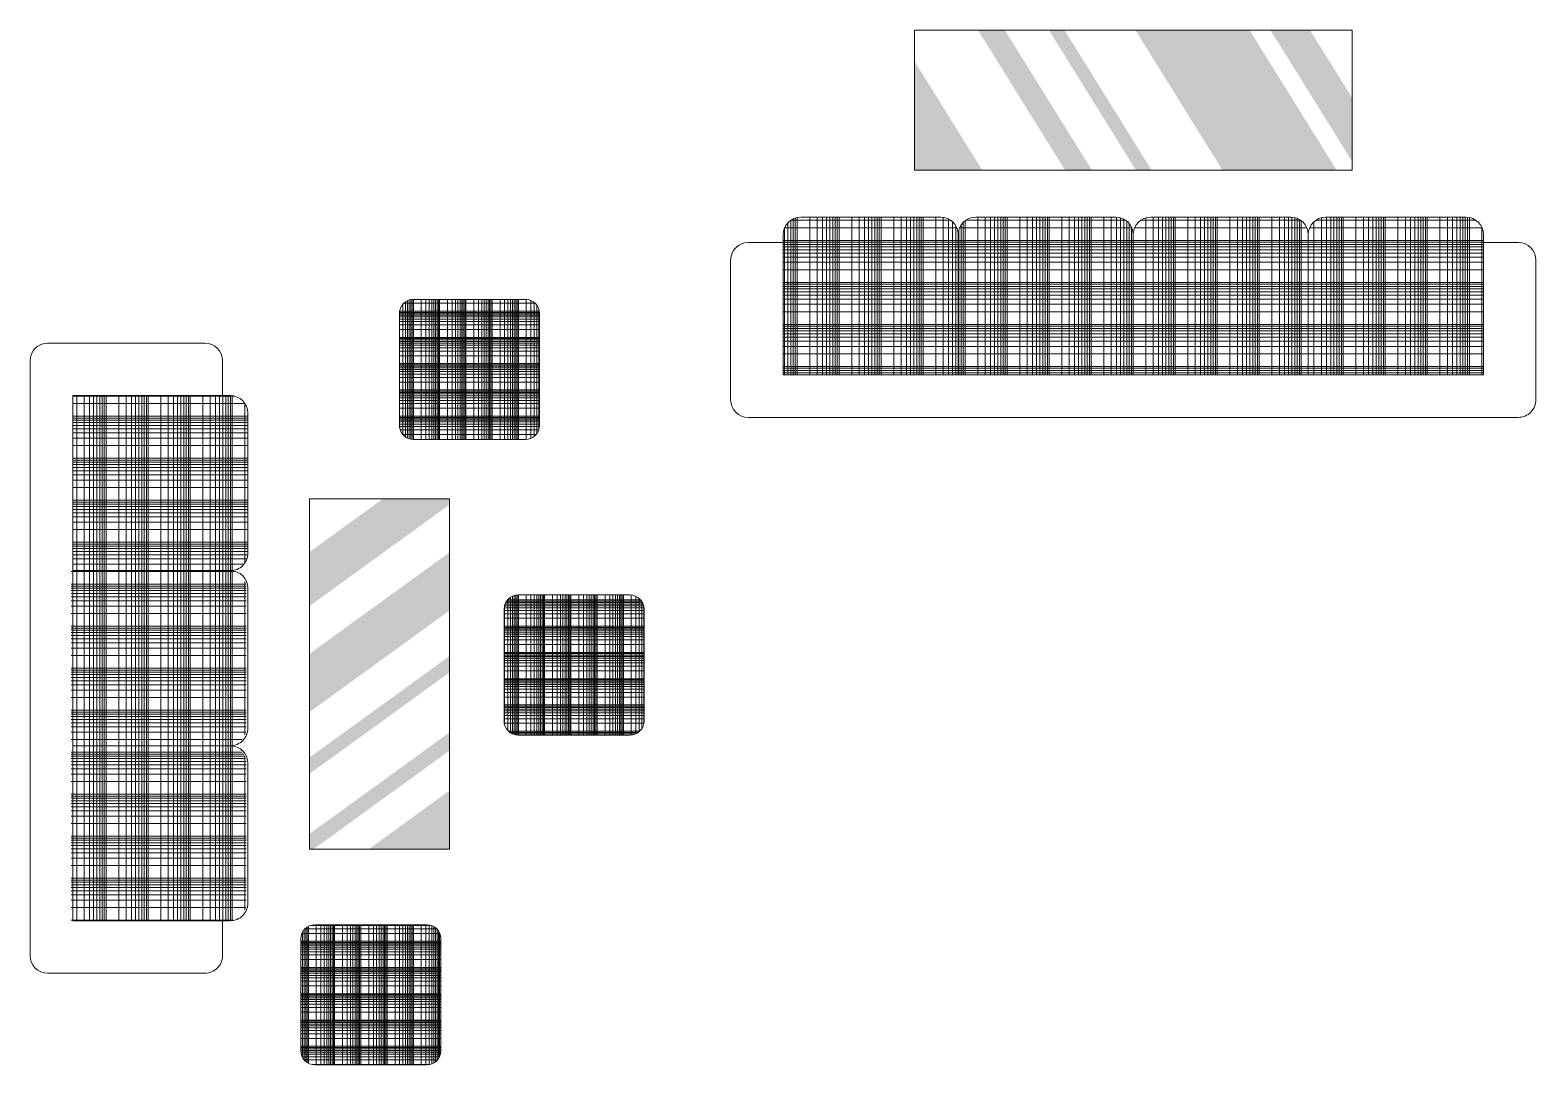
# Model space of a CAD drawing. Header units: millimetres. Extents: x -37049 to 129367, y 25385 to 90033.
# Drawn here: x 30609 to 34910, y 25784 to 28740 of the extents above; entities that cross this region are included whole.
import ezdxf

# ---------------------------------------------------------------- set-up
doc = ezdxf.new("R2010")
doc.units = ezdxf.units.MM
doc.header["$MEASUREMENT"] = 0
doc.layers.add('NTHAY1', color=61, linetype='Continuous', lineweight=25)
doc.layers.add('NVDUNG', color=143, linetype='Continuous', lineweight=13)
pattern_1 = [(360, (-30613.87, -26002.54), (3e-12, 120), []), (360, (-30613.87, -25966.42), (3e-12, 120), []), (360, (-30613.87, -25945.29), (3e-12, 120), []), (360, (-30613.87, -25930.29), (3e-12, 120), []), (360, (-30613.87, -25918.66), (3e-12, 120), []), (360, (-30613.87, -25909.16), (3e-12, 120), []), (360, (-30613.87, -25901.13), (3e-12, 120), []), (360, (-30613.87, -25894.17), (3e-12, 120), []), (360, (-30613.87, -25888.03), (3e-12, 120), []), (90, (-30613.87, -26002.54), (-120, 3e-12), []), (90, (-30577.75, -26002.54), (-120, 3e-12), []), (90, (-30556.62, -26002.54), (-120, 3e-12), []), (90, (-30541.63, -26002.54), (-120, 3e-12), []), (90, (-30530, -26002.54), (-120, 3e-12), []), (90, (-30520.5, -26002.54), (-120, 3e-12), []), (90, (-30512.46, -26002.54), (-120, 3e-12), []), (90, (-30505.5, -26002.54), (-120, 3e-12), []), (90, (-30499.36, -26002.54), (-120, 3e-12), [])]
pattern_2 = [(360, (-32600.08, -27540.5), (3e-12, 120), []), (360, (-32600.08, -27504.37), (3e-12, 120), []), (360, (-32600.08, -27483.24), (3e-12, 120), []), (360, (-32600.08, -27468.25), (3e-12, 120), []), (360, (-32600.08, -27456.62), (3e-12, 120), []), (360, (-32600.08, -27447.12), (3e-12, 120), []), (360, (-32600.08, -27439.08), (3e-12, 120), []), (360, (-32600.08, -27432.13), (3e-12, 120), []), (360, (-32600.08, -27425.99), (3e-12, 120), []), (90, (-32600.08, -27540.5), (-120, 3e-12), []), (90, (-32563.96, -27540.5), (-120, 3e-12), []), (90, (-32542.82, -27540.5), (-120, 3e-12), []), (90, (-32527.83, -27540.5), (-120, 3e-12), []), (90, (-32516.2, -27540.5), (-120, 3e-12), []), (90, (-32506.7, -27540.5), (-120, 3e-12), []), (90, (-32498.67, -27540.5), (-120, 3e-12), []), (90, (-32491.71, -27540.5), (-120, 3e-12), []), (90, (-32485.57, -27540.5), (-120, 3e-12), [])]

# ---------------------------------------------------------------- blocks, each defined once
blk = doc.blocks.new('A$C50E55BB1')
at = {"layer": 'NVDUNG'}
h = blk.add_hatch(color=256, dxfattribs=at)
h.paths.add_polyline_path([(193.3, 0), (0, 0), (0, 310.9)])
h.paths.add_polyline_path([(506.6, 0), (429.8, 0), (181.2, 400), (257.9, 400)])
h.paths.add_polyline_path([(383.7, 400), (428.4, 400), (677.1, 0), (632.3, 0)])
h.paths.add_polyline_path([(957, 400), (1205.7, 0), (879.6, 0), (630.9, 400)])
h.paths.add_polyline_path([(1016.7, 400), (1129.6, 400), (1250, 206.4), (1250, 24.7)])
for p, q in [((0, 400), (0, 0)), ((1250, 400), (0, 400)), ((1250, 0), (1250, 400)), ((0, 0), (1250, 0))]:
    blk.add_line(p, q, dxfattribs=at)
blk = doc.blocks.new('A$C66F27AD1')
at = {"layer": 'NVDUNG'}
h = blk.add_hatch(color=256, dxfattribs=at)
h.paths.add_polyline_path([(166.6, 400), (0, 400), (0, 170.1)])
h.paths.add_polyline_path([(332.8, 400), (280.9, 400), (0, 12.4), (0, 0), (43, 0)])
h.paths.add_polyline_path([(551, 400), (504.3, 400), (214.4, 0), (261.1, 0)])
h.paths.add_polyline_path([(847.2, 400), (680.9, 400), (391, 0), (557.3, 0)])
h.paths.add_polyline_path([(1000, 209.5), (1000, 400), (983.6, 400), (693.7, 0), (848.2, 0)])
for p, q in [((0, 400), (1000, 400)), ((0, 0), (0, 400)), ((1000, 400), (1000, 0)), ((1000, 0), (0, 0))]:
    blk.add_line(p, q, dxfattribs=at)
blk = doc.blocks.new('A$C0EF20BC7')
at = {"layer": 'NVDUNG', "lineweight": 0, "ltscale": 100}
h = blk.add_hatch(dxfattribs=at)
h.set_pattern_fill('LOG-LOG', color=147, scale=120, style=0, pattern_type=2)
h.set_pattern_definition(pattern_1)
edge = h.paths.add_edge_path()
edge.add_ellipse((572, 1600.1), major_axis=(-35.4, 35.4), ratio=1, start_angle=225, end_angle=315)
edge.add_line((572, 1650.1), (121.8, 1650.1))
edge.add_line((121.8, 1650.1), (121.8, 1150.1))
edge.add_line((121.8, 1150.1), (572, 1150.1))
edge.add_ellipse((572, 1200.1), major_axis=(-35.4, -35.4), ratio=1, start_angle=45, end_angle=135)
edge.add_line((622, 1200.1), (622, 1600.1))
h = blk.add_hatch(dxfattribs=at)
h.set_pattern_fill('LOG-LOG', color=147, scale=120, style=0, pattern_type=2)
h.set_pattern_definition(pattern_1)
edge = h.paths.add_edge_path()
edge.add_ellipse((567.3, 1100.1), major_axis=(-35.4, -35.4), ratio=1, start_angle=135, end_angle=225)
edge.add_line((567.3, 1150.1), (117.1, 1150.1))
edge.add_line((117.1, 1150.1), (117.1, 650.1))
edge.add_line((117.1, 650.1), (567.3, 650.1))
edge.add_ellipse((567.3, 700.1), major_axis=(-35.4, 35.4), ratio=1, start_angle=135, end_angle=225)
edge.add_line((617.3, 700.1), (617.3, 1100.1))
h = blk.add_hatch(dxfattribs=at)
h.set_pattern_fill('LOG-LOG', color=147, scale=120, style=0, pattern_type=2)
h.set_pattern_definition(pattern_1)
edge = h.paths.add_edge_path()
edge.add_ellipse((567.3, 600.1), major_axis=(-35.4, -35.4), ratio=1, start_angle=135, end_angle=225)
edge.add_line((567.3, 650.1), (117.1, 650.1))
edge.add_line((117.1, 650.1), (117.1, 150.1))
edge.add_line((117.1, 150.1), (567.3, 150.1))
edge.add_ellipse((567.3, 200.1), major_axis=(-35.4, 35.4), ratio=1, start_angle=135, end_angle=225)
edge.add_line((617.3, 200.1), (617.3, 600.1))
at = {"layer": 'NVDUNG'}
for p, q in [((499.4, 1800.2), (50, 1800.2)), ((0, 50), (0, 1750.2)), ((549.4, 1750.2), (549.4, 1650.1)), ((572, 1650.1), (121.8, 1650.1)), ((121.8, 1650.1), (121.8, 150.1)), ((622, 1200.1), (622, 1600.1)), ((572, 1150.1), (121.8, 1150.1)), ((622, 700.1), (622, 1100.1)), ((121.8, 650.1), (572, 650.1)), ((121.8, 650.1), (572, 650.1)), ((622, 600.1), (622, 200.1)), ((572, 150.1), (121.8, 150.1)), ((549.4, 50), (549.4, 150.1)), ((499.4, 0), (50, 0))]:
    blk.add_line(p, q, dxfattribs=at)
for centre, start, end in [((50, 1750.2), 90, 180), ((499.4, 1750.2), 0, 90), ((572, 1600.1), 0, 90), ((572, 1200.1), 270, 0), ((572, 1100.1), 0, 90), ((572, 700.1), 270, 0), ((572, 600.1), 0, 90), ((572, 200.1), 270, 0), ((50, 50), 180, 270), ((499.4, 50), 270, 0)]:
    blk.add_arc(centre, 50, start, end, dxfattribs=at)
blk = doc.blocks.new('A$C49777F8A')
at = {"layer": 'NVDUNG', "lineweight": 0, "ltscale": 100}
h = blk.add_hatch(dxfattribs=at)
h.set_pattern_fill('LOG-LOG', color=147, scale=75, style=0, pattern_type=2)
h.set_pattern_definition([(360, (-31371.55, -25762.7), (2e-12, 75), []), (360, (-31371.55, -25740.125), (2e-12, 75), []), (360, (-31371.55, -25726.92), (2e-12, 75), []), (360, (-31371.55, -25717.55), (2e-12, 75), []), (360, (-31371.55, -25710.28), (2e-12, 75), []), (360, (-31371.55, -25704.34), (2e-12, 75), []), (360, (-31371.55, -25699.32), (2e-12, 75), []), (360, (-31371.55, -25694.97), (2e-12, 75), []), (360, (-31371.55, -25691.134), (2e-12, 75), []), (90, (-31371.55, -25762.7), (-75, 2e-12), []), (90, (-31348.976, -25762.7), (-75, 2e-12), []), (90, (-31335.77, -25762.7), (-75, 2e-12), []), (90, (-31326.4, -25762.7), (-75, 2e-12), []), (90, (-31319.13, -25762.7), (-75, 2e-12), []), (90, (-31313.19, -25762.7), (-75, 2e-12), []), (90, (-31308.17, -25762.7), (-75, 2e-12), []), (90, (-31303.82, -25762.7), (-75, 2e-12), []), (90, (-31299.985, -25762.7), (-75, 2e-12), [])])
edge = h.paths.add_edge_path()
edge.add_ellipse((40, 40), major_axis=(28.3, 28.3), ratio=1, start_angle=135, end_angle=225)
edge.add_line((40, 0), (360, 0))
edge.add_ellipse((360, 40), major_axis=(-28.3, 28.3), ratio=1, start_angle=135, end_angle=225)
edge.add_line((400, 40), (400, 360.1))
edge.add_ellipse((360, 360.1), major_axis=(-28.3, 28.3), ratio=1, start_angle=225, end_angle=315)
edge.add_line((360, 400.1), (40, 400.1))
edge.add_ellipse((40, 360.1), major_axis=(-28.3, 28.3), ratio=1, start_angle=-45, end_angle=45)
edge.add_line((0, 360.1), (0, 40))
at = {"layer": 'NVDUNG'}
for p, q in [((40, 400.1), (360, 400.1)), ((0, 360.1), (0, 40)), ((400, 360.1), (400, 40)), ((40, 0), (360, 0))]:
    blk.add_line(p, q, dxfattribs=at)
at = {"layer": 'NVDUNG', "extrusion": (0, 0, -1)}
for centre, major_axis, start_param, end_param in [((40, 360.1), (-28.3, 28.3), 5.497787, 7.068583), ((360, 360.1), (-28.3, 28.3), 0.785398, 2.356194), ((40, 40), (28.3, 28.3), 2.356194, 3.926991), ((360, 40), (-28.3, 28.3), 2.356194, 3.926991)]:
    blk.add_ellipse(centre, major_axis=major_axis, ratio=1, start_param=start_param, end_param=end_param, dxfattribs=at)
blk = doc.blocks.new('A$C2CDB1F7D')
at = {"layer": 'NVDUNG', "lineweight": 0, "ltscale": 100}
h = blk.add_hatch(dxfattribs=at)
h.set_pattern_fill('LOG-LOG', color=147, scale=120, style=0, pattern_type=2)
h.set_pattern_definition(pattern_2)
edge = h.paths.add_edge_path()
edge.add_ellipse((600.1, 522), major_axis=(-35.4, 35.4), ratio=1, start_angle=225, end_angle=315, ccw=False)
edge.add_line((650.1, 522), (650.1, 121.8))
edge.add_line((650.1, 121.8), (150.1, 121.8))
edge.add_line((150.1, 121.8), (150.1, 522))
edge.add_ellipse((200.1, 522), major_axis=(-35.4, 35.4), ratio=1, start_angle=-45, end_angle=45, ccw=False)
edge.add_line((200.1, 572), (600.1, 572))
h = blk.add_hatch(dxfattribs=at)
h.set_pattern_fill('LOG-LOG', color=147, scale=120, style=0, pattern_type=2)
h.set_pattern_definition(pattern_2)
edge = h.paths.add_edge_path()
edge.add_ellipse((1100.1, 522), major_axis=(35.4, 35.4), ratio=1, start_angle=315, end_angle=405, ccw=False)
edge.add_line((1150.1, 522), (1150.1, 121.8))
edge.add_line((1150.1, 121.8), (650.1, 121.8))
edge.add_line((650.1, 121.8), (650.1, 522))
edge.add_ellipse((700.1, 522), major_axis=(35.4, 35.4), ratio=1, start_angle=45, end_angle=135, ccw=False)
edge.add_line((700.1, 572), (1100.1, 572))
h = blk.add_hatch(dxfattribs=at)
h.set_pattern_fill('LOG-LOG', color=147, scale=120, style=0, pattern_type=2)
h.set_pattern_definition(pattern_2)
edge = h.paths.add_edge_path()
edge.add_ellipse((1600.1, 522), major_axis=(35.4, 35.4), ratio=1, start_angle=315, end_angle=405, ccw=False)
edge.add_line((1650.1, 522), (1650.1, 121.8))
edge.add_line((1650.1, 121.8), (1150.1, 121.8))
edge.add_line((1150.1, 121.8), (1150.1, 522))
edge.add_ellipse((1200.1, 522), major_axis=(35.4, 35.4), ratio=1, start_angle=45, end_angle=135, ccw=False)
edge.add_line((1200.1, 572), (1600.1, 572))
h = blk.add_hatch(dxfattribs=at)
h.set_pattern_fill('LOG-LOG', color=147, scale=120, style=0, pattern_type=2)
h.set_pattern_definition(pattern_2)
edge = h.paths.add_edge_path()
edge.add_ellipse((2100.2, 522), major_axis=(35.4, 35.4), ratio=1, start_angle=315, end_angle=405, ccw=False)
edge.add_line((2150.2, 522), (2150.2, 121.8))
edge.add_line((2150.2, 121.8), (1650.1, 121.8))
edge.add_line((1650.1, 121.8), (1650.1, 522))
edge.add_ellipse((1700.1, 522), major_axis=(35.4, 35.4), ratio=1, start_angle=45, end_angle=135, ccw=False)
edge.add_line((1700.1, 572), (2100.2, 572))
at = {"layer": 'NVDUNG'}
for p, q in [((600.1, 572), (200.1, 572)), ((1100.1, 572), (700.1, 572)), ((1600.1, 572), (1200.1, 572)), ((1700.1, 572), (2100.2, 572)), ((150.1, 522), (150.1, 121.8)), ((650.1, 522), (650.1, 121.8)), ((1150.1, 522), (1150.1, 121.8)), ((1650.1, 121.8), (1650.1, 522)), ((1650.1, 121.8), (1650.1, 522)), ((2150.2, 522), (2150.2, 121.8)), ((50, 499.4), (150.1, 499.4)), ((2250.2, 499.4), (2150.2, 499.4)), ((0, 449.4), (0, 50)), ((2300.2, 449.4), (2300.2, 50)), ((150.1, 121.8), (2150.2, 121.8)), ((2250.2, 0), (50, 0))]:
    blk.add_line(p, q, dxfattribs=at)
for centre, start, end in [((200.1, 522), 90, 180), ((600.1, 522), 0, 90), ((700.1, 522), 90, 180), ((1100.1, 522), 0, 90), ((1200.1, 522), 90, 180), ((1600.1, 522), 0, 90), ((1700.1, 522), 90, 180), ((2100.2, 522), 0, 90), ((50, 449.4), 90, 180), ((2250.2, 449.4), 0, 90), ((50, 50), 180, 270), ((2250.2, 50), 270, 0)]:
    blk.add_arc(centre, 50, start, end, dxfattribs=at)

msp = doc.modelspace()

# ---------------------------------------------------------------- block references
at = {"layer": 'NTHAY1', "ltscale": 100, "rotation": 359.9999999999985}
for name, p in [('A$C2CDB1F7D', (32609.9, 27633.9)), ('A$C49777F8A', (31663.7, 27571)), ('A$C0EF20BC7', (30608.7, 26045.9)), ('A$C49777F8A', (31962.6, 26726.4)), ('A$C49777F8A', (31382.1, 25784.2))]:
    msp.add_blockref(name, p, dxfattribs=at)
at = {"layer": 'NVDUNG', "ltscale": 2}
msp.add_blockref('A$C50E55BB1', (33135.2, 28340.2), dxfattribs=at)
at = {"layer": 'NVDUNG', "xscale": -1, "rotation": 270}
msp.add_blockref('A$C66F27AD1', (31406.4, 26400.8), dxfattribs=at)

doc.saveas('drawing.dxf')
